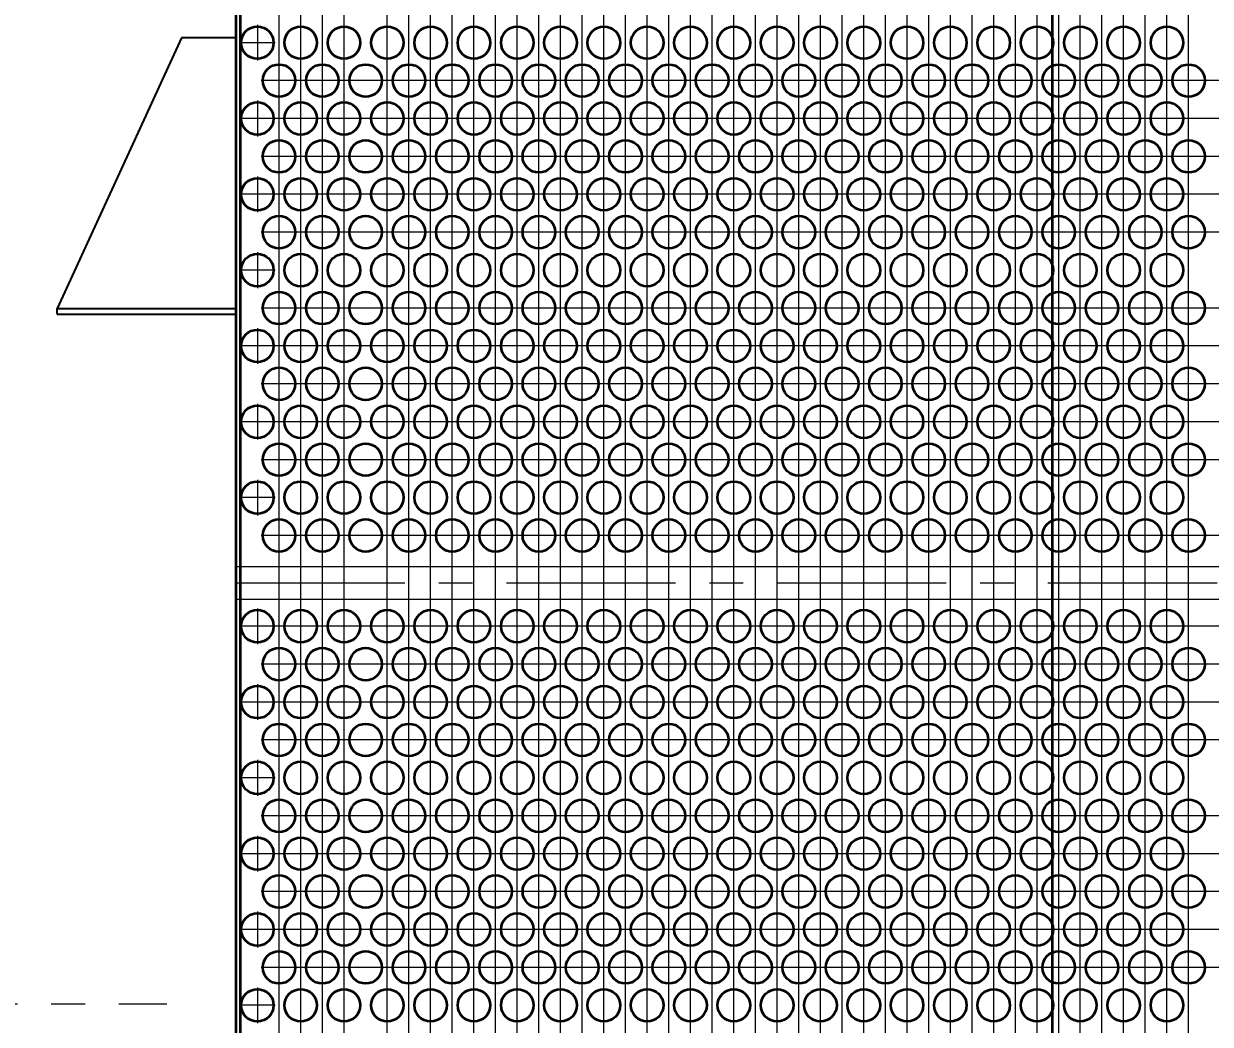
# Model space of a CAD drawing. Header units: millimetres. Extents: x -5488 to 14225, y -250 to 10250.
# Drawn here: x 1506 to 3698, y 3412 to 5259 of the extents above; entities that cross this region are included whole.
import ezdxf

# ---------------------------------------------------------------- set-up
doc = ezdxf.new("R2010")
doc.units = ezdxf.units.MM
doc.header["$LTSCALE"] = 250
doc.linetypes.add('CENTER', pattern=[2, 1.25, -0.25, 0.25, -0.25])
doc.linetypes.add('点画线', pattern=[18, 12, -2, 2, -2])
doc.layers.get('0').update_dxf_attribs({"lineweight": 25})
for name, color, linetype, lineweight in [('3中心线层', 1, 'CENTER', 15), ('8符号标注层', 31, 'Continuous', 15), ('EB0', 7, 'Continuous', 35), ('中心线层', 1, '点画线', 18), ('尺寸线层', 3, 'Continuous', 18)]:
    doc.layers.add(name, color=color, linetype=linetype, lineweight=lineweight)
doc.styles.add('标准', font='txt', dxfattribs={"width": 0.667, "bigfont": 'gbcbig.shx'})
doc.dimstyles.new('标准', dxfattribs={"dimscale": 35, "dimtxt": 3.8, "dimasz": 2.2, "dimexe": 0.5, "dimexo": 1.5, "dimgap": 1.63, "dimtad": 1, "dimdec": 0, "dimdsep": 46, "dimtxsty": '标准', "dimcen": 0, "dimdle": 6, "dimclrd": 6, "dimclre": 6, "dimclrt": 6, "dimaunit": 1, "dimazin": 2, "dimtfac": 1, "dimtdec": 0, "dimtmove": 0, "dimatfit": 3, "dimfxl": 0, "dimtolj": 1, "dimtzin": 0, "dimarcsym": 0})

# ---------------------------------------------------------------- blocks, each defined once
blk = doc.blocks.new('*D421')
at = {"layer": 'Defpoints', "color": 0}
for p in [(1944.6, 6844), (1231.3, 2701.5), (1970.6, 2701.5)]:
    blk.add_point(p, dxfattribs=at)
at = {"layer": '尺寸线层', "color": 6, "lineweight": -2}
for p, q in [((1892.1, 6844), (1213.8, 6844)), ((1231.3, 6767), (1231.3, 2778.5)), ((1918.1, 2701.5), (1213.8, 2701.5))]:
    blk.add_line(p, q, dxfattribs=at)
at = {"layer": '尺寸线层', "color": 6}
for points in [[(1218.4, 6767), (1244.1, 6767), (1231.3, 6844)], [(1218.4, 2778.5), (1244.1, 2778.5), (1231.3, 2701.5)]]:
    blk.add_solid(points, dxfattribs=at)
at = {"layer": '尺寸线层', "color": 6, "insert": (1107.7, 4769), "char_height": 133, "attachment_point": 5, "rotation": 90, "style": '标准', "bg_fill": 3, "box_fill_scale": 1.1, "bg_fill_color": 256, "bg_fill_true_color": 13158600, "bg_fill_transparency": 398240}
blk.add_mtext('\\A1;4143', dxfattribs=at)

msp = doc.modelspace()

# ---------------------------------------------------------------- linework, layer by layer
at = {"layer": 'EB0'}
msp.add_line((3405.6, 7746.54), (3405.6, 2590.54), dxfattribs=at)
for centre in [(1937.6, 5224.04), (2017.6, 5224.04), (2097.6, 5224.04), (2097.6, 5224.04), (2177.6, 5224.04), (2177.6, 5224.04), (2257.6, 5224.04), (2337.6, 5224.04), (2417.6, 5224.04), (2497.6, 5224.04), (2577.6, 5224.04), (2657.6, 5224.04), (2737.6, 5224.04), (2817.6, 5224.04), (2897.6, 5224.04), (2977.6, 5224.04), (3057.6, 5224.04), (3137.6, 5224.04), (3217.6, 5224.04), (3297.6, 5224.04), (3377.6, 5224.04), (3457.6, 5224.04), (3537.6, 5224.04), (3617.6, 5224.04), (1977.6, 5154.04), (2057.6, 5154.04), (2137.6, 5154.04), (2217.6, 5154.04), (2297.6, 5154.04), (2377.6, 5154.04), (2457.6, 5154.04), (2537.6, 5154.04), (2617.6, 5154.04), (2697.6, 5154.04), (2777.6, 5154.04), (2857.6, 5154.04), (2937.6, 5154.04), (3017.6, 5154.04), (3097.6, 5154.04), (3177.6, 5154.04), (3257.6, 5154.04), (3337.6, 5154.04), (3417.6, 5154.04), (3497.6, 5154.04), (3577.6, 5154.04), (3657.6, 5154.04), (1937.6, 5084.04), (2017.6, 5084.04), (2097.6, 5084.04), (2097.6, 5084.04), (2177.6, 5084.04), (2177.6, 5084.04), (2257.6, 5084.04), (2337.6, 5084.04), (2417.6, 5084.04), (2497.6, 5084.04), (2577.6, 5084.04), (2657.6, 5084.04), (2737.6, 5084.04), (2817.6, 5084.04), (2897.6, 5084.04), (2977.6, 5084.04), (3057.6, 5084.04), (3137.6, 5084.04), (3217.6, 5084.04), (3297.6, 5084.04), (3377.6, 5084.04), (3457.6, 5084.04), (3537.6, 5084.04), (3617.6, 5084.04), (1977.6, 5014.04), (2057.6, 5014.04), (2137.6, 5014.04), (2217.6, 5014.04), (2297.6, 5014.04), (2377.6, 5014.04), (2457.6, 5014.04), (2537.6, 5014.04), (2617.6, 5014.04), (2697.6, 5014.04), (2777.6, 5014.04), (2857.6, 5014.04), (2937.6, 5014.04), (3017.6, 5014.04), (3097.6, 5014.04), (3177.6, 5014.04), (3257.6, 5014.04), (3337.6, 5014.04), (3417.6, 5014.04), (3497.6, 5014.04), (3577.6, 5014.04), (3657.6, 5014.04), (1937.6, 4944.04), (2017.6, 4944.04), (2097.6, 4944.04), (2097.6, 4944.04), (2177.6, 4944.04), (2177.6, 4944.04), (2257.6, 4944.04), (2337.6, 4944.04), (2417.6, 4944.04), (2497.6, 4944.04), (2577.6, 4944.04), (2657.6, 4944.04), (2737.6, 4944.04), (2817.6, 4944.04), (2897.6, 4944.04), (2977.6, 4944.04), (3057.6, 4944.04), (3137.6, 4944.04), (3217.6, 4944.04), (3297.6, 4944.04), (3377.6, 4944.04), (3457.6, 4944.04), (3537.6, 4944.04), (3617.6, 4944.04), (1977.6, 4874.04), (2057.6, 4874.04), (2137.6, 4874.04), (2217.6, 4874.04), (2297.6, 4874.04), (2377.6, 4874.04), (2457.6, 4874.04), (2537.6, 4874.04), (2617.6, 4874.04), (2697.6, 4874.04), (2777.6, 4874.04), (2857.6, 4874.04), (2937.6, 4874.04), (3017.6, 4874.04), (3097.6, 4874.04), (3177.6, 4874.04), (3257.6, 4874.04), (3337.6, 4874.04), (3417.6, 4874.04), (3497.6, 4874.04), (3577.6, 4874.04), (3657.6, 4874.04), (1937.6, 4804.04), (2017.6, 4804.04), (2097.6, 4804.04), (2097.6, 4804.04), (2177.6, 4804.04), (2177.6, 4804.04), (2257.6, 4804.04), (2337.6, 4804.04), (2417.6, 4804.04), (2497.6, 4804.04), (2577.6, 4804.04), (2657.6, 4804.04), (2737.6, 4804.04), (2817.6, 4804.04), (2897.6, 4804.04), (2977.6, 4804.04), (3057.6, 4804.04), (3137.6, 4804.04), (3217.6, 4804.04), (3297.6, 4804.04), (3377.6, 4804.04), (3457.6, 4804.04), (3537.6, 4804.04), (3617.6, 4804.04), (1977.6, 4734.04), (2057.6, 4734.04), (2137.6, 4734.04), (2217.6, 4734.04), (2297.6, 4734.04), (2377.6, 4734.04), (2457.6, 4734.04), (2537.6, 4734.04), (2617.6, 4734.04), (2697.6, 4734.04), (2777.6, 4734.04), (2857.6, 4734.04), (2937.6, 4734.04), (3017.6, 4734.04), (3097.6, 4734.04), (3177.6, 4734.04), (3257.6, 4734.04), (3337.6, 4734.04), (3417.6, 4734.04), (3497.6, 4734.04), (3577.6, 4734.04), (3657.6, 4734.04), (1937.6, 4664.04), (2017.6, 4664.04), (2097.6, 4664.04), (2097.6, 4664.04), (2177.6, 4664.04), (2177.6, 4664.04), (2257.6, 4664.04), (2337.6, 4664.04), (2417.6, 4664.04), (2497.6, 4664.04), (2577.6, 4664.04), (2657.6, 4664.04), (2737.6, 4664.04), (2817.6, 4664.04), (2897.6, 4664.04), (2977.6, 4664.04), (3057.6, 4664.04), (3137.6, 4664.04), (3217.6, 4664.04), (3297.6, 4664.04), (3377.6, 4664.04), (3457.6, 4664.04), (3537.6, 4664.04), (3617.6, 4664.04), (1977.6, 4594.04), (2057.6, 4594.04), (2137.6, 4594.04), (2217.6, 4594.04), (2297.6, 4594.04), (2377.6, 4594.04), (2457.6, 4594.04), (2537.6, 4594.04), (2617.6, 4594.04), (2697.6, 4594.04), (2777.6, 4594.04), (2857.6, 4594.04), (2937.6, 4594.04), (3017.6, 4594.04), (3097.6, 4594.04), (3177.6, 4594.04), (3257.6, 4594.04), (3337.6, 4594.04), (3417.6, 4594.04), (3497.6, 4594.04), (3577.6, 4594.04), (3657.6, 4594.04), (1937.6, 4524.04), (2017.6, 4524.04), (2097.6, 4524.04), (2097.6, 4524.04), (2177.6, 4524.04), (2177.6, 4524.04), (2257.6, 4524.04), (2337.6, 4524.04), (2417.6, 4524.04), (2497.6, 4524.04), (2577.6, 4524.04), (2657.6, 4524.04), (2737.6, 4524.04), (2817.6, 4524.04), (2897.6, 4524.04), (2977.6, 4524.04), (3057.6, 4524.04), (3137.6, 4524.04), (3217.6, 4524.04), (3297.6, 4524.04), (3377.6, 4524.04), (3457.6, 4524.04), (3537.6, 4524.04), (3617.6, 4524.04), (1977.6, 4454.04), (2057.6, 4454.04), (2137.6, 4454.04), (2217.6, 4454.04), (2297.6, 4454.04), (2377.6, 4454.04), (2457.6, 4454.04), (2537.6, 4454.04), (2617.6, 4454.04), (2697.6, 4454.04), (2777.6, 4454.04), (2857.6, 4454.04), (2937.6, 4454.04), (3017.6, 4454.04), (3097.6, 4454.04), (3177.6, 4454.04), (3257.6, 4454.04), (3337.6, 4454.04), (3417.6, 4454.04), (3497.6, 4454.04), (3577.6, 4454.04), (3657.6, 4454.04), (1937.6, 4384.04), (2017.6, 4384.04), (2097.6, 4384.04), (2097.6, 4384.04), (2177.6, 4384.04), (2177.6, 4384.04), (2257.6, 4384.04), (2337.6, 4384.04), (2417.6, 4384.04), (2497.6, 4384.04), (2577.6, 4384.04), (2657.6, 4384.04), (2737.6, 4384.04), (2817.6, 4384.04), (2897.6, 4384.04), (2977.6, 4384.04), (3057.6, 4384.04), (3137.6, 4384.04), (3217.6, 4384.04), (3297.6, 4384.04), (3377.6, 4384.04), (3457.6, 4384.04), (3537.6, 4384.04), (3617.6, 4384.04), (1977.6, 4314.04), (2057.6, 4314.04), (2137.6, 4314.04), (2217.6, 4314.04), (2297.6, 4314.04), (2377.6, 4314.04), (2457.6, 4314.04), (2537.6, 4314.04), (2617.6, 4314.04), (2697.6, 4314.04), (2777.6, 4314.04), (2857.6, 4314.04), (2937.6, 4314.04), (3017.6, 4314.04), (3097.6, 4314.04), (3177.6, 4314.04), (3257.6, 4314.04), (3337.6, 4314.04), (3417.6, 4314.04), (3497.6, 4314.04), (3577.6, 4314.04), (3657.6, 4314.04), (1937.6, 4146.54), (2017.6, 4146.54), (2097.6, 4146.54), (2097.6, 4146.54), (2177.6, 4146.54), (2177.6, 4146.54), (2257.6, 4146.54), (2337.6, 4146.54), (2417.6, 4146.54), (2497.6, 4146.54), (2577.6, 4146.54), (2657.6, 4146.54), (2737.6, 4146.54), (2817.6, 4146.54), (2897.6, 4146.54), (2977.6, 4146.54), (3057.6, 4146.54), (3137.6, 4146.54), (3217.6, 4146.54), (3297.6, 4146.54), (3377.6, 4146.54), (3457.6, 4146.54), (3537.6, 4146.54), (3617.6, 4146.54), (1977.6, 4076.54), (2057.6, 4076.54), (2137.6, 4076.54), (2217.6, 4076.54), (2297.6, 4076.54), (2377.6, 4076.54), (2457.6, 4076.54), (2537.6, 4076.54), (2617.6, 4076.54), (2697.6, 4076.54), (2777.6, 4076.54), (2857.6, 4076.54), (2937.6, 4076.54), (3017.6, 4076.54), (3097.6, 4076.54), (3177.6, 4076.54), (3257.6, 4076.54), (3337.6, 4076.54), (3417.6, 4076.54), (3497.6, 4076.54), (3577.6, 4076.54), (3657.6, 4076.54), (1937.6, 4006.54), (2017.6, 4006.54), (2097.6, 4006.54), (2097.6, 4006.54), (2177.6, 4006.54), (2177.6, 4006.54), (2257.6, 4006.54), (2337.6, 4006.54), (2417.6, 4006.54), (2497.6, 4006.54), (2577.6, 4006.54), (2657.6, 4006.54), (2737.6, 4006.54), (2817.6, 4006.54), (2897.6, 4006.54), (2977.6, 4006.54), (3057.6, 4006.54), (3137.6, 4006.54), (3217.6, 4006.54), (3297.6, 4006.54), (3377.6, 4006.54), (3457.6, 4006.54), (3537.6, 4006.54), (3617.6, 4006.54), (1977.6, 3936.54), (2057.6, 3936.54), (2137.6, 3936.54), (2217.6, 3936.54), (2297.6, 3936.54), (2377.6, 3936.54), (2457.6, 3936.54), (2537.6, 3936.54), (2617.6, 3936.54), (2697.6, 3936.54), (2777.6, 3936.54), (2857.6, 3936.54), (2937.6, 3936.54), (3017.6, 3936.54), (3097.6, 3936.54), (3177.6, 3936.54), (3257.6, 3936.54), (3337.6, 3936.54), (3417.6, 3936.54), (3497.6, 3936.54), (3577.6, 3936.54), (3657.6, 3936.54), (1937.6, 3866.54), (2017.6, 3866.54), (2097.6, 3866.54), (2097.6, 3866.54), (2177.6, 3866.54), (2177.6, 3866.54), (2257.6, 3866.54), (2337.6, 3866.54), (2417.6, 3866.54), (2497.6, 3866.54), (2577.6, 3866.54), (2657.6, 3866.54), (2737.6, 3866.54), (2817.6, 3866.54), (2897.6, 3866.54), (2977.6, 3866.54), (3057.6, 3866.54), (3137.6, 3866.54), (3217.6, 3866.54), (3297.6, 3866.54), (3377.6, 3866.54), (3457.6, 3866.54), (3537.6, 3866.54), (3617.6, 3866.54), (1977.6, 3796.54), (2057.6, 3796.54), (2137.6, 3796.54), (2217.6, 3796.54), (2297.6, 3796.54), (2377.6, 3796.54), (2457.6, 3796.54), (2537.6, 3796.54), (2617.6, 3796.54), (2697.6, 3796.54), (2777.6, 3796.54), (2857.6, 3796.54), (2937.6, 3796.54), (3017.6, 3796.54), (3097.6, 3796.54), (3177.6, 3796.54), (3257.6, 3796.54), (3337.6, 3796.54), (3417.6, 3796.54), (3497.6, 3796.54), (3577.6, 3796.54), (3657.6, 3796.54), (1937.6, 3726.54), (2017.6, 3726.54), (2097.6, 3726.54), (2097.6, 3726.54), (2177.6, 3726.54), (2177.6, 3726.54), (2257.6, 3726.54), (2337.6, 3726.54), (2417.6, 3726.54), (2497.6, 3726.54), (2577.6, 3726.54), (2657.6, 3726.54), (2737.6, 3726.54), (2817.6, 3726.54), (2897.6, 3726.54), (2977.6, 3726.54), (3057.6, 3726.54), (3137.6, 3726.54), (3217.6, 3726.54), (3297.6, 3726.54), (3377.6, 3726.54), (3457.6, 3726.54), (3537.6, 3726.54), (3617.6, 3726.54), (1977.6, 3656.54), (2057.6, 3656.54), (2137.6, 3656.54), (2217.6, 3656.54), (2297.6, 3656.54), (2377.6, 3656.54), (2457.6, 3656.54), (2537.6, 3656.54), (2617.6, 3656.54), (2697.6, 3656.54), (2777.6, 3656.54), (2857.6, 3656.54), (2937.6, 3656.54), (3017.6, 3656.54), (3097.6, 3656.54), (3177.6, 3656.54), (3257.6, 3656.54), (3337.6, 3656.54), (3417.6, 3656.54), (3497.6, 3656.54), (3577.6, 3656.54), (3657.6, 3656.54), (1937.6, 3586.54), (2017.6, 3586.54), (2097.6, 3586.54), (2097.6, 3586.54), (2177.6, 3586.54), (2177.6, 3586.54), (2257.6, 3586.54), (2337.6, 3586.54), (2417.6, 3586.54), (2497.6, 3586.54), (2577.6, 3586.54), (2657.6, 3586.54), (2737.6, 3586.54), (2817.6, 3586.54), (2897.6, 3586.54), (2977.6, 3586.54), (3057.6, 3586.54), (3137.6, 3586.54), (3217.6, 3586.54), (3297.6, 3586.54), (3377.6, 3586.54), (3457.6, 3586.54), (3537.6, 3586.54), (3617.6, 3586.54), (1977.6, 3516.54), (2057.6, 3516.54), (2137.6, 3516.54), (2217.6, 3516.54), (2297.6, 3516.54), (2377.6, 3516.54), (2457.6, 3516.54), (2537.6, 3516.54), (2617.6, 3516.54), (2697.6, 3516.54), (2777.6, 3516.54), (2857.6, 3516.54), (2937.6, 3516.54), (3017.6, 3516.54), (3097.6, 3516.54), (3177.6, 3516.54), (3257.6, 3516.54), (3337.6, 3516.54), (3417.6, 3516.54), (3497.6, 3516.54), (3577.6, 3516.54), (3657.6, 3516.54), (1937.6, 3446.54), (2017.6, 3446.54), (2097.6, 3446.54), (2097.6, 3446.54), (2177.6, 3446.54), (2177.6, 3446.54), (2257.6, 3446.54), (2337.6, 3446.54), (2417.6, 3446.54), (2497.6, 3446.54), (2577.6, 3446.54), (2657.6, 3446.54), (2737.6, 3446.54), (2817.6, 3446.54), (2897.6, 3446.54), (2977.6, 3446.54), (3057.6, 3446.54), (3137.6, 3446.54), (3217.6, 3446.54), (3297.6, 3446.54), (3377.6, 3446.54), (3457.6, 3446.54), (3537.6, 3446.54), (3617.6, 3446.54)]:
    msp.add_circle(centre, 30, dxfattribs=at)
at = {"layer": '中心线层', "linetype": '点画线', "lineweight": 18}
for p, q in [((1977.6, 2684.43), (1977.6, 6844.04)), ((2017.6, 2684.43), (2017.6, 6844.04)), ((2057.6, 2684.43), (2057.6, 6844.04)), ((2097.6, 2684.43), (2097.6, 6844.04)), ((2097.6, 2684.43), (2097.6, 6844.04)), ((2177.6, 2684.43), (2177.6, 6844.04)), ((2177.6, 2684.43), (2177.6, 6844.04)), ((2217.6, 2684.43), (2217.6, 6844.04)), ((2257.6, 2684.43), (2257.6, 6844.04)), ((2297.6, 2684.43), (2297.6, 6844.04)), ((2337.6, 2684.43), (2337.6, 6844.04)), ((2377.6, 2684.43), (2377.6, 6844.04)), ((2417.6, 2684.43), (2417.6, 6844.04)), ((2457.6, 2684.43), (2457.6, 6844.04)), ((2497.6, 2684.43), (2497.6, 6844.04)), ((2537.6, 2684.43), (2537.6, 6844.04)), ((2577.6, 2684.43), (2577.6, 6844.04)), ((2617.6, 2684.43), (2617.6, 6844.04)), ((2657.6, 2684.43), (2657.6, 6844.04)), ((2697.6, 2684.43), (2697.6, 6844.04)), ((2737.6, 2684.43), (2737.6, 6844.04)), ((2777.6, 2684.43), (2777.6, 6844.04)), ((2817.6, 2684.43), (2817.6, 6844.04)), ((2857.6, 2684.43), (2857.6, 6844.04)), ((2897.6, 2684.43), (2897.6, 6844.04)), ((2937.6, 2684.43), (2937.6, 6844.04)), ((2977.6, 2684.43), (2977.6, 6844.04)), ((3017.6, 2684.43), (3017.6, 6844.04)), ((3057.6, 2684.43), (3057.6, 6844.04)), ((3097.6, 2684.43), (3097.6, 6844.04)), ((3137.6, 2684.43), (3137.6, 6844.04)), ((3177.6, 2684.43), (3177.6, 6844.04)), ((3217.6, 2684.43), (3217.6, 6844.04)), ((3257.6, 2684.43), (3257.6, 6844.04)), ((3297.6, 2684.43), (3297.6, 6844.04)), ((3337.6, 2684.43), (3337.6, 6844.04)), ((3377.6, 2684.43), (3377.6, 6844.04)), ((3417.6, 2684.43), (3417.6, 6844.04)), ((3457.6, 2684.43), (3457.6, 6844.04)), ((3497.6, 2684.43), (3497.6, 6844.04)), ((3537.6, 2684.43), (3537.6, 6844.04)), ((3577.6, 2684.43), (3577.6, 6844.04)), ((3617.6, 2684.43), (3617.6, 6844.04)), ((3657.6, 2684.43), (3657.6, 6844.04)), ((1937.6, 5257.04), (1937.6, 5191.04)), ((1970.6, 5224.04), (1904.6, 5224.04)), ((1977.6, 5121.04), (1977.6, 5187.04)), ((2170.6, 5154.04), (1944.6, 5154.04)), ((1937.6, 5117.04), (1937.6, 5051.04)), ((1970.6, 5084.04), (1904.6, 5084.04)), ((1977.6, 4981.04), (1977.6, 5047.04)), ((2170.6, 5014.04), (1944.6, 5014.04)), ((1937.6, 4977.04), (1937.6, 4911.04)), ((1970.6, 4944.04), (1904.6, 4944.04)), ((1977.6, 4841.04), (1977.6, 4907.04)), ((2170.6, 4874.04), (1944.6, 4874.04)), ((1937.6, 4837.04), (1937.6, 4771.04)), ((1970.6, 4804.04), (1904.6, 4804.04)), ((1977.6, 4701.04), (1977.6, 4767.04)), ((2170.6, 4734.04), (1944.6, 4734.04)), ((1937.6, 4697.04), (1937.6, 4631.04)), ((1970.6, 4664.04), (1904.6, 4664.04)), ((1977.6, 4561.04), (1977.6, 4627.04)), ((2170.6, 4594.04), (1944.6, 4594.04)), ((1937.6, 4557.04), (1937.6, 4491.04)), ((1970.6, 4524.04), (1904.6, 4524.04)), ((1977.6, 4421.04), (1977.6, 4487.04)), ((2170.6, 4454.04), (1944.6, 4454.04)), ((1937.6, 4417.04), (1937.6, 4351.04)), ((1970.6, 4384.04), (1904.6, 4384.04)), ((1977.6, 4281.04), (1977.6, 4347.04)), ((2170.6, 4314.04), (1944.6, 4314.04)), ((1937.6, 4179.54), (1937.6, 4113.54)), ((1970.6, 4146.54), (1904.6, 4146.54)), ((1977.6, 4043.54), (1977.6, 4109.54)), ((2170.6, 4076.54), (1944.6, 4076.54)), ((1937.6, 4039.54), (1937.6, 3973.54)), ((1970.6, 4006.54), (1904.6, 4006.54)), ((1977.6, 3903.54), (1977.6, 3969.54)), ((2170.6, 3936.54), (1944.6, 3936.54)), ((1937.6, 3899.54), (1937.6, 3833.54)), ((1970.6, 3866.54), (1904.6, 3866.54)), ((1977.6, 3763.54), (1977.6, 3829.54)), ((2170.6, 3796.54), (1944.6, 3796.54)), ((1937.6, 3759.54), (1937.6, 3693.54)), ((1970.6, 3726.54), (1904.6, 3726.54)), ((1977.6, 3623.54), (1977.6, 3689.54)), ((2170.6, 3656.54), (1944.6, 3656.54)), ((1937.6, 3619.54), (1937.6, 3553.54)), ((1970.6, 3586.54), (1904.6, 3586.54)), ((1977.6, 3483.54), (1977.6, 3549.54)), ((2170.6, 3516.54), (1944.6, 3516.54)), ((1937.6, 3479.54), (1937.6, 3413.54)), ((1970.6, 3446.54), (1904.6, 3446.54))]:
    msp.add_line(p, q, dxfattribs=at)

# ---------------------------------------------------------------- next in the draw order: dimensions: what is measured, and where the dimension line sits
at = {"layer": '尺寸线层'}
dim = msp.add_linear_dim(base=(1231.27065941, 2701.53625611), p1=(1944.60286944, 6844.03625611), p2=(1970.60286944, 2701.53625611), angle=270, dimstyle='标准', override={"dimsah": 1, "dimtfill": 1, "dimtzin": 8}, dxfattribs=at)
dim.commit()
dim.dimension.update_dxf_attribs({"geometry": '*D421', "text_midpoint": (1231.27065941, 4769.03625611), "dimtype": 160})

# ---------------------------------------------------------------- next in the draw order: linework, layer by layer
for p, q in [((1797.6, 5233.04), (1567.6, 4733.04)), ((1897.6, 5233.04), (1797.6, 5233.04)), ((1567.6, 4733.04), (1897.6, 4733.04)), ((1567.6, 4723.04), (1567.6, 4733.04)), ((1567.6, 4723.04), (1897.6, 4723.04))]:
    msp.add_line(p, q)
at = {"layer": '3中心线层'}
for p, q in [((1897.6, 4226.54), (4722.6, 4226.54)), ((681.81, 3449.04), (1770.62, 3449.04))]:
    msp.add_line(p, q, dxfattribs=at)
at = {"layer": '8符号标注层', "color": 5}
for p, q in [((1897.6, 4256.54), (4722.6, 4256.54)), ((1897.6, 4196.54), (4722.6, 4196.54))]:
    msp.add_line(p, q, dxfattribs=at)
at = {"layer": 'EB0'}
for p, q in [((1897.6, 7746.54), (1897.6, 2590.54)), ((1905.6, 7746.54), (1905.6, 2590.54))]:
    msp.add_line(p, q, dxfattribs=at)
at = {"layer": '中心线层', "linetype": '点画线', "lineweight": 18}
for p, q in [((1977.6, 2684.43), (1977.6, 6844.04)), ((4715.6, 5154.04), (1944.6, 5154.04)), ((4715.6, 5084.04), (1944.6, 5084.04)), ((4715.6, 5014.04), (1944.6, 5014.04)), ((4715.6, 4944.04), (1944.6, 4944.04)), ((4715.6, 4874.04), (1944.6, 4874.04)), ((4715.6, 4734.04), (1944.6, 4734.04)), ((4715.6, 4664.04), (1944.6, 4664.04)), ((4715.6, 4594.04), (1944.6, 4594.04)), ((4715.6, 4524.04), (1944.6, 4524.04)), ((4715.6, 4454.04), (1944.6, 4454.04)), ((4715.6, 4314.04), (1944.6, 4314.04)), ((4715.6, 4146.54), (1944.6, 4146.54)), ((4715.6, 4076.54), (1944.6, 4076.54)), ((4715.6, 4006.54), (1944.6, 4006.54)), ((4715.6, 3936.54), (1944.6, 3936.54)), ((4715.6, 3796.54), (1944.6, 3796.54)), ((4715.6, 3726.54), (1944.6, 3726.54)), ((4715.6, 3656.54), (1944.6, 3656.54)), ((4715.6, 3586.54), (1944.6, 3586.54)), ((4715.6, 3516.54), (1944.6, 3516.54))]:
    msp.add_line(p, q, dxfattribs=at)

doc.saveas('drawing.dxf')
